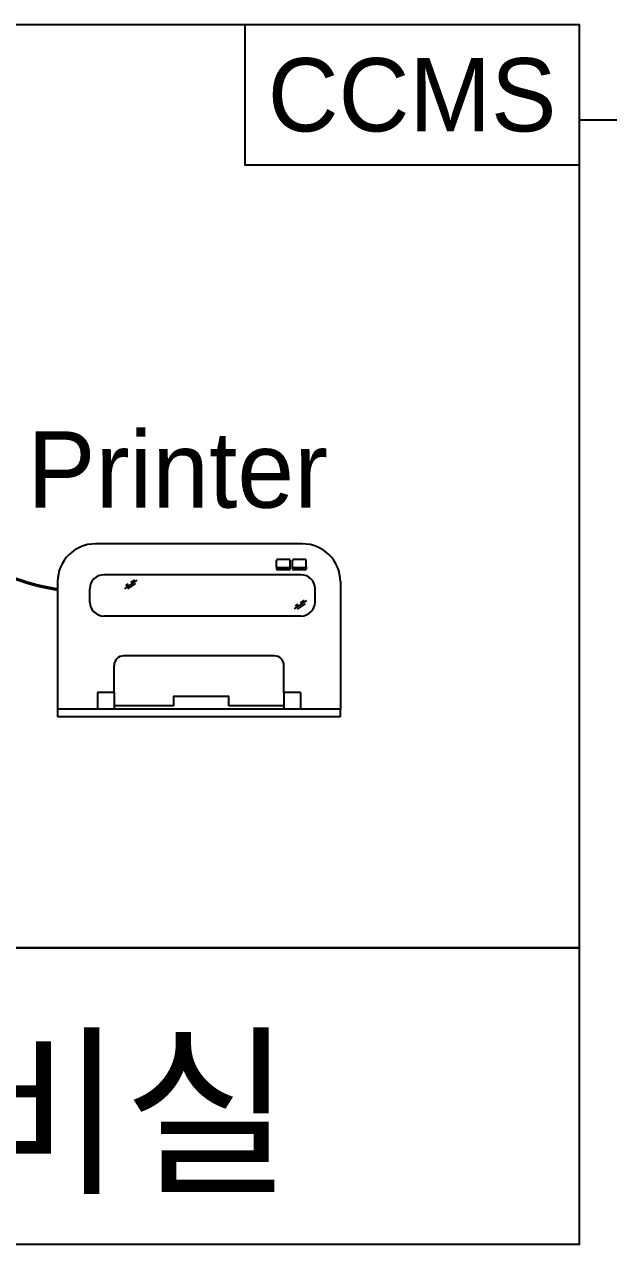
# Model space of a CAD drawing. Header units: millimetres. Extents: x 1282755 to 1285234, y -1758265 to -1757672.
# Drawn here: x 1283866.55 to 1283882.95, y -1757982.32 to -1757948.04 of the extents above; entities that cross this region are included whole.
import ezdxf
from ezdxf.enums import TextEntityAlignment as Align

# ---------------------------------------------------------------- set-up
doc = ezdxf.new("R2010")
doc.units = ezdxf.units.MM
doc.layers.add('MR', color=7, linetype='Continuous')
doc.styles.add('새굴림', font='NGULIM.TTF')

msp = doc.modelspace()

# ---------------------------------------------------------------- linework, layer by layer
at = {"layer": 'MR', "color": 2}
msp.add_line((1284001.22, -1757950.722), (1283882.124, -1757950.722), dxfattribs=at)
at = {"layer": 'MR', "color": 4}
for p, q in [((1283874.356, -1757962.628), (1283868.549, -1757962.628)), ((1283873.986, -1757963.065), (1283873.662, -1757963.065)), ((1283874.433, -1757963.065), (1283874.109, -1757963.065)), ((1283873.632, -1757963.276), (1283873.632, -1757963.095)), ((1283873.632, -1757963.276), (1283873.632, -1757963.331)), ((1283873.986, -1757963.306), (1283873.662, -1757963.306)), ((1283873.986, -1757963.361), (1283873.662, -1757963.361)), ((1283874.016, -1757963.276), (1283874.016, -1757963.095)), ((1283874.016, -1757963.276), (1283874.016, -1757963.331)), ((1283874.079, -1757963.276), (1283874.079, -1757963.095)), ((1283874.079, -1757963.276), (1283874.079, -1757963.331)), ((1283874.433, -1757963.306), (1283874.109, -1757963.306)), ((1283874.433, -1757963.361), (1283874.109, -1757963.361)), ((1283874.462, -1757963.276), (1283874.462, -1757963.095)), ((1283874.462, -1757963.276), (1283874.462, -1757963.331)), ((1283867.482, -1757963.695), (1283867.482, -1757967.484)), ((1283874.32, -1757963.496), (1283868.78, -1757963.496)), ((1283869.711, -1757963.652), (1283869.36, -1757963.889)), ((1283869.669, -1757963.741), (1283869.446, -1757963.892)), ((1283869.643, -1757963.638), (1283869.527, -1757963.717)), ((1283875.423, -1757963.695), (1283875.423, -1757967.27)), ((1283868.388, -1757964.265), (1283868.388, -1757963.888)), ((1283869.465, -1757963.759), (1283869.39, -1757963.809)), ((1283874.712, -1757964.265), (1283874.712, -1757963.888)), ((1283874.475, -1757964.222), (1283874.125, -1757964.459)), ((1283874.229, -1757964.329), (1283874.155, -1757964.379)), ((1283874.434, -1757964.31), (1283874.21, -1757964.461)), ((1283874.408, -1757964.208), (1283874.292, -1757964.286)), ((1283874.32, -1757964.657), (1283868.78, -1757964.657)), ((1283873.57, -1757965.778), (1283869.335, -1757965.778)), ((1283869.068, -1757966.808), (1283869.068, -1757966.044)), ((1283873.836, -1757966.808), (1283873.836, -1757966.044)), ((1283869.068, -1757966.808), (1283868.599, -1757966.808)), ((1283868.599, -1757966.808), (1283868.599, -1757967.27)), ((1283869.068, -1757966.808), (1283869.068, -1757967.183)), ((1283874.305, -1757966.808), (1283873.836, -1757966.808)), ((1283873.836, -1757966.808), (1283873.836, -1757967.27)), ((1283874.305, -1757966.808), (1283874.305, -1757967.27)), ((1283870.74, -1757967.183), (1283869.068, -1757967.183)), ((1283869.068, -1757967.183), (1283869.068, -1757967.27)), ((1283873.836, -1757967.183), (1283872.29, -1757967.183)), ((1283873.836, -1757967.097), (1283873.836, -1757967.183)), ((1283868.599, -1757967.27), (1283867.482, -1757967.27)), ((1283875.423, -1757967.484), (1283867.482, -1757967.484)), ((1283869.068, -1757967.27), (1283868.599, -1757967.27)), ((1283873.836, -1757967.27), (1283869.068, -1757967.27)), ((1283874.305, -1757967.27), (1283873.836, -1757967.27)), ((1283875.423, -1757967.27), (1283874.305, -1757967.27)), ((1283875.423, -1757967.484), (1283875.423, -1757967.27))]:
    msp.add_line(p, q, dxfattribs=at)
for points in [[(1283840.907, -1757948.036), (1283882.124, -1757948.036), (1283882.124, -1757973.98), (1283840.907, -1757973.98), (1283840.907, -1757948.036), (1283840.907, -1757948.036)], [(1283872.29, -1757967.183), (1283872.29, -1757966.921), (1283870.74, -1757966.921), (1283870.74, -1757967.183)]]:
    msp.add_lwpolyline(points, dxfattribs=at)
msp.add_lwpolyline([(1283872.748, -1757948.036), (1283882.124, -1757948.036), (1283882.124, -1757951.987), (1283872.748, -1757951.987)], close=True, dxfattribs=at)
msp.add_lwpolyline([(1283867.482, -1757963.914, 0.0889, 0.0889, -0.001372), (1283867.252, -1757963.87, 0.0889, 0.0889, -0.043764), (1283866.339, -1757963.624, 0.0889, 0.0889, -0.059018), (1283865.044, -1757963.048, 0.0889, 0.0889, 0)], format="xyseb", dxfattribs=at)
at = {"layer": 'MR', "color": 7}
msp.add_lwpolyline([(1283840.907, -1757973.98), (1283882.124, -1757973.98), (1283882.124, -1757982.315), (1283840.907, -1757982.315)], close=True, dxfattribs=at)
at = {"layer": 'MR', "color": 4}
for centre, radius, start, end in [((1283868.549, -1757963.695), 1.067, 90, 180), ((1283874.356, -1757963.695), 1.067, 0, 90), ((1283873.662, -1757963.095), 0.0299, 90, 180), ((1283873.986, -1757963.095), 0.0299, 0, 90), ((1283874.109, -1757963.095), 0.0299, 90, 180), ((1283874.433, -1757963.095), 0.0299, 0, 90), ((1283873.662, -1757963.276), 0.0299, 180, 270), ((1283873.662, -1757963.331), 0.0299, 180, 270), ((1283873.986, -1757963.276), 0.0299, 270, 0), ((1283873.986, -1757963.331), 0.0299, 270, 0), ((1283874.109, -1757963.276), 0.0299, 180, 270), ((1283874.109, -1757963.331), 0.0299, 180, 270), ((1283874.433, -1757963.276), 0.0299, 270, 0), ((1283874.433, -1757963.331), 0.0299, 270, 0), ((1283868.78, -1757963.888), 0.392, 90, 180), ((1283874.32, -1757963.888), 0.392, 0, 90), ((1283868.78, -1757964.265), 0.392, 180, 270), ((1283874.32, -1757964.265), 0.392, 270, 0), ((1283869.335, -1757966.044), 0.267, 90, 180), ((1283873.57, -1757966.044), 0.267, 0, 90)]:
    msp.add_arc(centre, radius, start, end, dxfattribs=at)

# ---------------------------------------------------------------- texts
at = {"layer": 'MR', "color": 4, "style": '새굴림'}
msp.add_text('CCMS', height=2.0584, dxfattribs=at).set_placement((1283877.436, -1757950.011), align=Align.MIDDLE)
msp.add_text('Printer', height=2.1442, dxfattribs=at).set_placement((1283866.635, -1757961.614))
at = {"layer": 'MR', "color": 2, "style": '새굴림'}
msp.add_text('501동 경비실', height=3.7878, dxfattribs=at).set_placement((1283845.207, -1757980.482))

doc.saveas('drawing.dxf')
